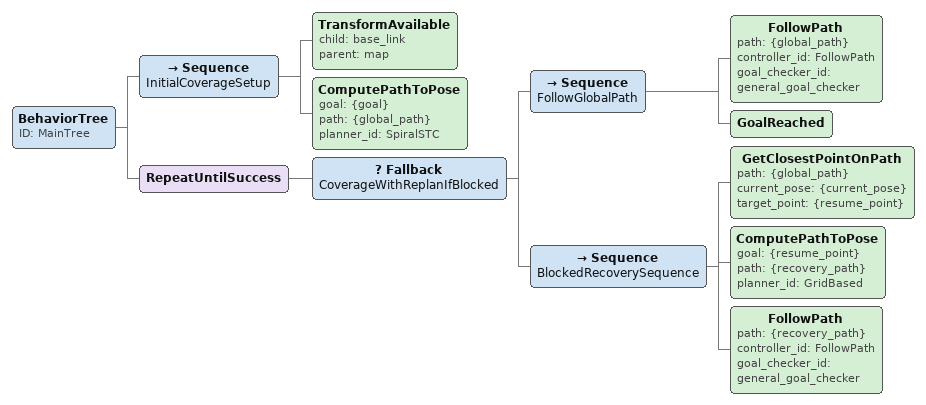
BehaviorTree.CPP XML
<root main_tree_to_execute="MainTree">
  <BehaviorTree ID="MainTree">
    <Sequence name="InitialCoverageSetup">
      <!-- One-time coverage plan -->
      <TransformAvailable child="base_link" parent="map"/>
      <ComputePathToPose goal="{goal}" path="{global_path}" planner_id="SpiralSTC"/>
    </Sequence>

    <RepeatUntilSuccess>
      <Fallback name="CoverageWithReplanIfBlocked">

        <!-- Try following the original coverage path -->
        <Sequence name="FollowGlobalPath">
          <FollowPath path="{global_path}" controller_id="FollowPath" goal_checker_id="general_goal_checker"/>
          <GoalReached/>
        </Sequence>

        <!-- Recovery sequence: blocked, temporarily replan and return -->
        <Sequence name="BlockedRecoverySequence">
          <!-- Replan path to reconnect to the original coverage path -->
          <GetClosestPointOnPath path="{global_path}" current_pose="{current_pose}" target_point="{resume_point}"/>
          <ComputePathToPose goal="{resume_point}" path="{recovery_path}" planner_id="GridBased" />
          <FollowPath path="{recovery_path}" controller_id="FollowPath" goal_checker_id="general_goal_checker"/>
        </Sequence>

      </Fallback>
    </RepeatUntilSuccess>
  </BehaviorTree>
</root>
